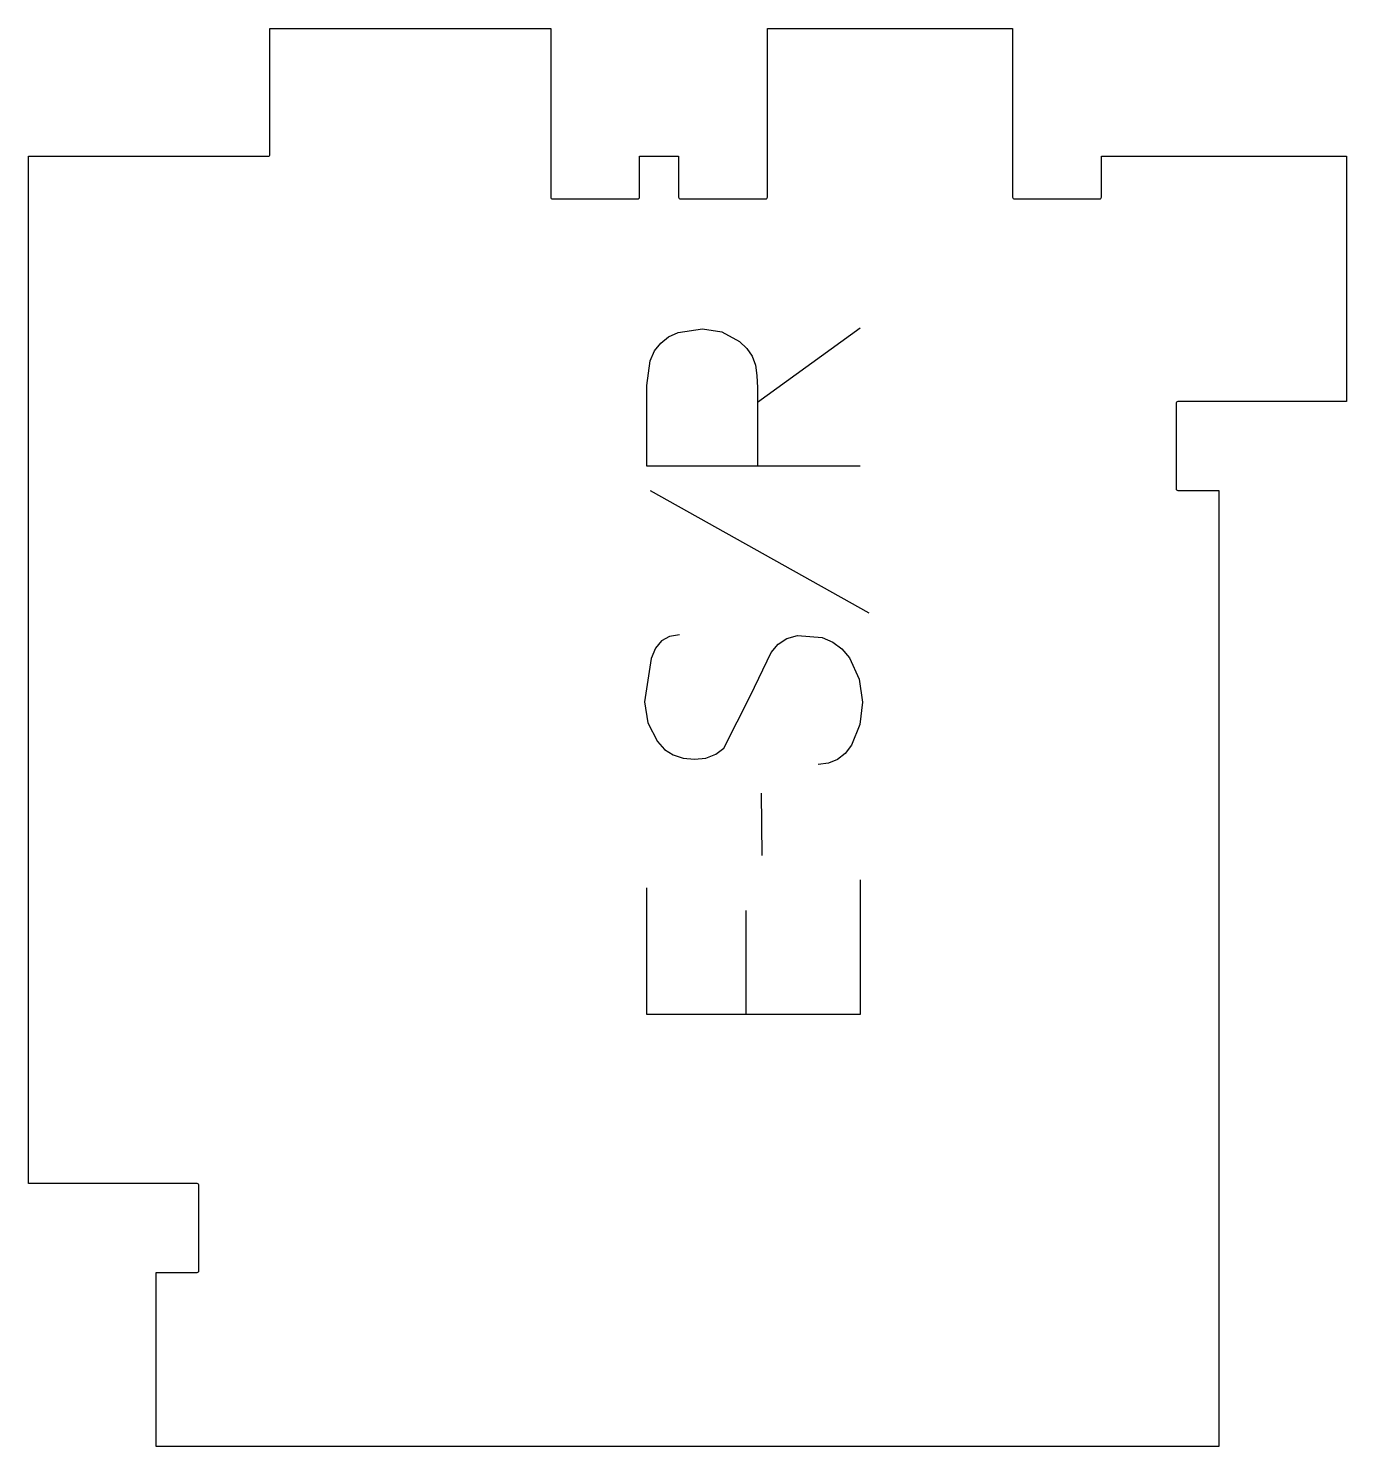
# Model space of a CAD drawing. Header units: millimetres. Extents: x -87 to 98, y -97 to 102.
import ezdxf

# ---------------------------------------------------------------- set-up
doc = ezdxf.new("R2010")
doc.units = ezdxf.units.MM
doc.layers.add('1_ANYTOOL_1MMDEEP_LABELS_S', color=2, linetype='Continuous', true_color=0xffff00)
doc.layers.add('4_ANYTOOL_CUTTHROUGH_OUTSI', color=5, linetype='Continuous', true_color=0x0000ff)

msp = doc.modelspace()

# ---------------------------------------------------------------- linework, layer by layer
at = {"layer": '1_ANYTOOL_1MMDEEP_LABELS_S'}
for p, q in [((15.56, 49.53), (30.04, 59.99)), ((0.47, 37.1), (31.24, 19.91)), ((16.11, -5.46), (16.2, -14.24)), ((13.93, -21.96), (13.93, -36.61))]:
    msp.add_line(p, q, dxfattribs=at)
for points in [[(30, 40.53), (0, 40.53), (0, 51.89), (0.49, 55.37), (1.1, 56.74), (1.96, 57.86), (3.06, 58.74), (4.41, 59.36), (7.84, 59.86), (10.55, 59.41), (13.03, 58.06), (14.07, 57.1), (14.82, 55.99), (15.29, 54.72), (15.47, 53.3), (15.56, 51.54), (15.56, 49.53), (15.56, 40.57)], [(4.59, 16.79), (3.2, 16.58), (2.07, 15.96), (1.2, 14.93), (0.6, 13.49), (-0.34, 7.4), (0.12, 4.43), (1.5, 1.79), (2.5, 0.7), (3.7, -0.08), (5.09, -0.54), (6.69, -0.7), (8.3, -0.52), (9.69, 0.01), (10.83, 0.89), (14.57, 8.3), (17.49, 14.34), (18.47, 15.51), (19.7, 16.29), (21.19, 16.71), (24.67, 16.43), (26.19, 15.8), (27.46, 14.85), (28.5, 13.57), (29.86, 10.58), (30.34, 7.36), (29.98, 4.2), (28.8, 1.31), (27.91, 0.11), (26.84, -0.74), (25.58, -1.26), (24.13, -1.43)], [(30, -17.67), (30, -36.61), (0, -36.61), (0, -18.79)]]:
    msp.add_lwpolyline(points, dxfattribs=at)
at = {"layer": '4_ANYTOOL_CUTTHROUGH_OUTSI'}
msp.add_lwpolyline([(63.97, 78.37), (63.97, 84.12), (98.47, 84.12), (98.47, 49.62), (74.72, 49.62, 0.414214), (74.47, 49.37), (74.47, 37.37, 0.414214), (74.72, 37.12), (80.47, 37.12), (80.47, -97.38), (-69.03, -97.38), (-69.03, -72.88), (-63.28, -72.88, 0.414214), (-63.03, -72.63), (-63.03, -60.63, 0.414214), (-63.28, -60.38), (-87.03, -60.38), (-87.03, 84.12), (-53.28, 84.12, 0.414214), (-53.03, 84.37), (-53.03, 102.12), (-13.53, 102.12), (-13.53, 78.37, 0.414214), (-13.28, 78.12), (-1.28, 78.12, 0.414214), (-1.03, 78.37), (-1.03, 84.12), (4.47, 84.12), (4.47, 78.37, 0.414214), (4.72, 78.12), (16.72, 78.12, 0.414214), (16.97, 78.37), (16.97, 102.12), (51.47, 102.12), (51.47, 78.37, 0.414214), (51.72, 78.12), (63.72, 78.12, 0.414214)], format="xyb", close=True, dxfattribs=at)

doc.saveas('drawing.dxf')
